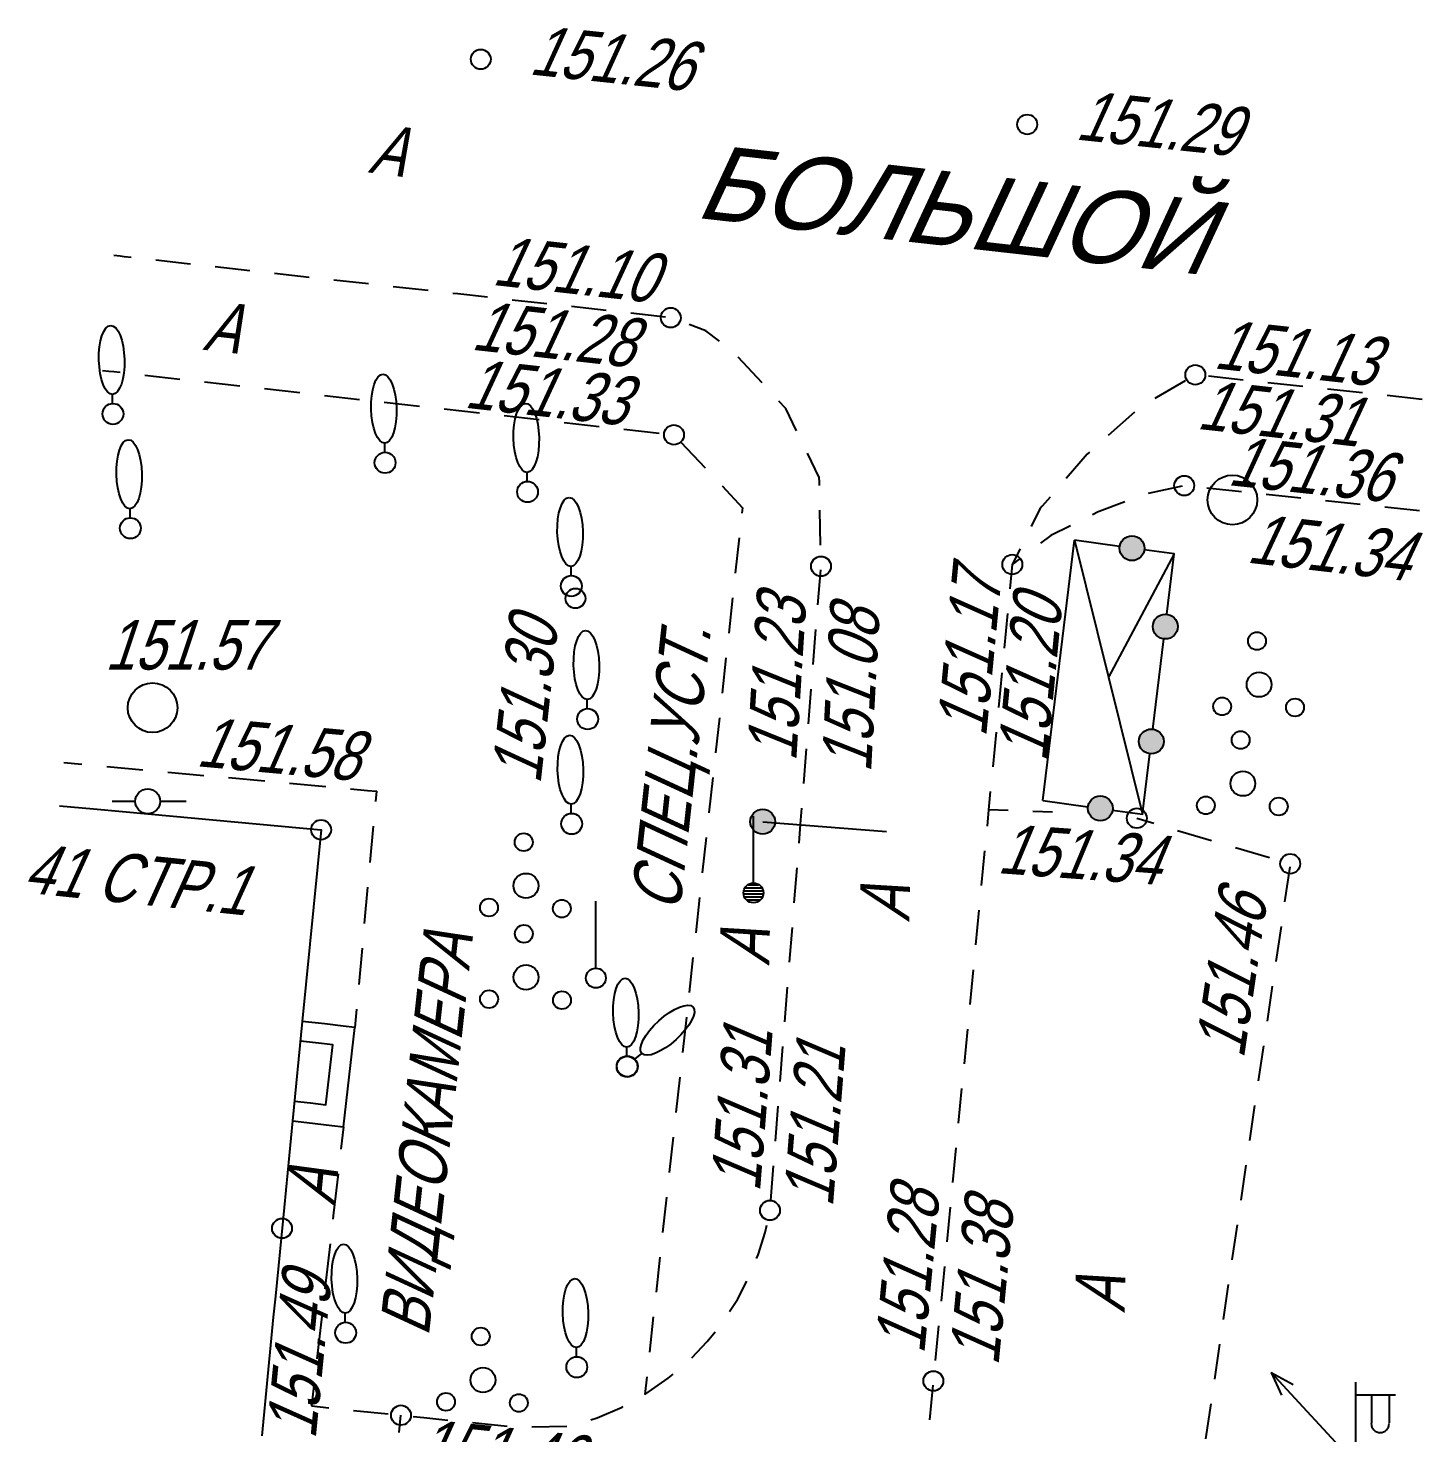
# Model space of a CAD drawing. Header units: metres. Extents: x 4400 to 4556, y 11262 to 11402.
# Drawn here: x 4447.41 to 4475.51, y 11373.39 to 11401.68 of the extents above; entities that cross this region are included whole.
import ezdxf
from ezdxf.enums import TextEntityAlignment as Align

# ---------------------------------------------------------------- set-up
doc = ezdxf.new("R2010")
doc.units = ezdxf.units.M
doc.header["$MEASUREMENT"] = 0
for name, color, linetype, lineweight in [('Внутреннее заполнение', 7, 'Continuous', 25), ('Выгребные ямы', 7, 'Continuous', 25), ('Горизонтали', 7, 'Continuous', 25), ('Граница улицы', 7, 'Continuous', 25), ('Здания', 7, 'Continuous', 25), ('Колодцы', 7, 'Continuous', 25), ('Номер дома', 7, 'Continuous', 25), ('Ограды', 7, 'Continuous', 25), ('Опоры контакной сети', 7, 'Continuous', 25), ('Отдельно стоящее дерево', 7, 'Continuous', 25), ('Пояснительные подписи', 7, 'Continuous', 25), ('Столбы', 7, 'Continuous', 25), ('Фонари', 7, 'Continuous', 25), ('Фонтаны', 7, 'Continuous', 25), ('Части зданий', 7, 'Continuous', 25)]:
    doc.layers.add(name, color=color, linetype=linetype, lineweight=lineweight)
doc.styles.add('Style-RUSSIAN_1251 I 0.32289', font='RUSSIAN_1251.shx', dxfattribs={"oblique": 18.5})

# ---------------------------------------------------------------- blocks, each defined once
blk = doc.blocks.new('DEREVO')
at = {"layer": 'Отдельно стоящее дерево', "color": 7, "linetype": 'Continuous', "lineweight": 25, "flags": 128}
blk.add_lwpolyline([(-0.007, 0.21), (-0.007, 0.393)], dxfattribs=at)
at = {"layer": 'Отдельно стоящее дерево', "color": 7, "linetype": 'Continuous', "lineweight": 25}
blk.add_arc((0, 0), 0.21, 0, 359.99999, dxfattribs=at)
blk.add_ellipse((-0.0255, 1.088), major_axis=(-0.0185, 0.695), ratio=0.3698286, dxfattribs=at)
blk = doc.blocks.new('PIKET')
at = {"layer": 'Горизонтали', "color": 7, "linetype": 'Continuous', "lineweight": 25}
blk.add_arc((0, 0), 0.2, 0, 360, dxfattribs=at)
blk = doc.blocks.new('KOLOD')
at = {"layer": 'Колодцы', "color": 7, "linetype": 'Continuous', "lineweight": 25}
blk.add_arc((0, 0), 0.5, 0, 360, dxfattribs=at)
blk = doc.blocks.new('SIFON')
at = {"layer": 'Фонтаны', "color": 7, "linetype": 'Continuous', "lineweight": 25}
for p, q in [((-0.717, 0.004), (-0.253, 0.004)), ((0.244, 0.004), (0.774, 0.004))]:
    blk.add_line(p, q, dxfattribs=at)
blk.add_arc((0, 0), 0.25, 0, 360, dxfattribs=at)
blk = doc.blocks.new('PIKET_21')
at = {"layer": 'Горизонтали', "color": 7, "linetype": 'Continuous', "lineweight": 25}
blk.add_arc((0.00046, -0.00003), 0.2, 0, 359.999994, dxfattribs=at)
blk = doc.blocks.new('PIKET_132')
at = {"layer": 'Горизонтали', "color": 7, "linetype": 'Continuous', "lineweight": 25}
blk.add_arc((0, 0), 0.2, 0, 360, dxfattribs=at)
blk = doc.blocks.new('PIKET_133')
at = {"layer": 'Горизонтали', "color": 7, "linetype": 'Continuous', "lineweight": 25}
blk.add_arc((0, 0), 0.2, 0, 360, dxfattribs=at)
blk = doc.blocks.new('PIKET_154')
at = {"layer": 'Горизонтали', "color": 7, "linetype": 'Continuous', "lineweight": 25}
blk.add_arc((0, 0), 0.2, 0, 360, dxfattribs=at)
blk = doc.blocks.new('PIKET_155')
at = {"layer": 'Горизонтали', "color": 7, "linetype": 'Continuous', "lineweight": 25}
blk.add_arc((0, 0), 0.2, 0, 360, dxfattribs=at)
blk = doc.blocks.new('msdElementTypeLineString_37')
at = {"layer": 'Части зданий', "color": 7, "linetype": 'Continuous', "lineweight": 25}
for p, q in [((0.643, 5.626), (0.591, 5.171)), ((0.374, 3.268), (0.27, 2.359)), ((0.213, 1.862), (0.109, 0.953))]:
    blk.add_line(p, q, dxfattribs=at)
at = {"layer": 'Части зданий', "color": 7, "linetype": 'Continuous', "lineweight": 25, "flags": 128}
for points in [[(0.534, 4.675), (0.445, 3.894), (0.43, 3.765)], [(0.052, 0.456), (0.034, 0.299), (0, 0.001)]]:
    blk.add_lwpolyline(points, dxfattribs=at)
blk = doc.blocks.new('KUST1_13')
at = {"layer": 'Отдельно стоящее дерево', "color": 7, "linetype": 'Continuous', "lineweight": 25}
for centre, radius in [((-0.044, 0.877), 0.18), ((0, 0), 0.25), ((-0.745, -0.439), 0.18), ((0.723, -0.461), 0.18)]:
    blk.add_arc(centre, radius, 0, 360, dxfattribs=at)
blk = doc.blocks.new('KUST1_14')
at = {"layer": 'Отдельно стоящее дерево', "color": 7, "linetype": 'Continuous', "lineweight": 25}
for centre, radius in [((-0.044, 0.877), 0.18), ((0, 0), 0.25), ((-0.745, -0.439), 0.18), ((0.723, -0.461), 0.18)]:
    blk.add_arc(centre, radius, 0, 360, dxfattribs=at)
blk = doc.blocks.new('PIKET_160')
at = {"layer": 'Горизонтали', "color": 7, "linetype": 'Continuous', "lineweight": 25}
blk.add_arc((0, 0), 0.2, 0, 360, dxfattribs=at)
blk = doc.blocks.new('PIKET_161')
at = {"layer": 'Горизонтали', "color": 7, "linetype": 'Continuous', "lineweight": 25}
blk.add_arc((0, 0), 0.2, 0, 360, dxfattribs=at)
blk = doc.blocks.new('msdElementTypeLineString_38')
at = {"layer": 'Граница улицы', "color": 7, "linetype": 'Continuous', "lineweight": 25}
for p, q in [((0.395, 0.03), (0, 0.043)), ((1.29, 0), (0.895, 0.013))]:
    blk.add_line(p, q, dxfattribs=at)
blk = doc.blocks.new('PIKET_162')
at = {"layer": 'Горизонтали', "color": 7, "linetype": 'Continuous', "lineweight": 25}
blk.add_arc((0, 0), 0.2, 0, 360, dxfattribs=at)
blk = doc.blocks.new('PIKET_167')
at = {"layer": 'Горизонтали', "color": 7, "linetype": 'Continuous', "lineweight": 25}
blk.add_arc((0, 0), 0.2, 0, 360, dxfattribs=at)
blk = doc.blocks.new('PIKET_169')
at = {"layer": 'Горизонтали', "color": 7, "linetype": 'Continuous', "lineweight": 25}
blk.add_arc((0, 0), 0.2, 0, 360, dxfattribs=at)
blk = doc.blocks.new('FONAR5_4')
at = {"layer": 'Фонари', "color": 7, "linetype": 'Continuous', "lineweight": 25}
for p, q in [((0.003, 0.2), (0.003, 1.641)), ((0.017, 1.388), (0.805, 1.388)), ((0.322, 1.371), (0.322, 0.816)), ((0.676, 1.378), (0.676, 0.823))]:
    blk.add_line(p, q, dxfattribs=at)
for centre, radius, start, end in [((0.496, 0.809), 0.181, 180, 0), ((0, 0), 0.2, 0, 360), ((0, 0), 0.02, 0, 360)]:
    blk.add_arc(centre, radius, start, end, dxfattribs=at)
blk = doc.blocks.new('PIKET_173')
at = {"layer": 'Горизонтали', "color": 7, "linetype": 'Continuous', "lineweight": 25}
blk.add_arc((0, 0), 0.2, 0, 360, dxfattribs=at)
blk = doc.blocks.new('SHLAGB_3')
at = {"layer": 'Опоры контакной сети', "linetype": 'Continuous', "lineweight": 25}
h = blk.add_hatch(color=7, dxfattribs=at)
edge = h.paths.add_edge_path()
edge.add_arc((0, 0), 0.25, 0, 360)
at = {"layer": 'Опоры контакной сети', "color": 7, "linetype": 'Continuous', "lineweight": 25}
blk.add_line((0, 0), (2.5, 0), dxfattribs=at)
blk.add_circle((0, 0), 0.25, dxfattribs=at)
blk = doc.blocks.new('STOLBM')
at = {"layer": 'Столбы', "color": 7, "linetype": 'Continuous', "lineweight": 25}
for p, q in [((0, 0.214), (0, 1.547)), ((-0.186, 0.04), (0.187, 0.04)), ((-0.169, 0.1), (0.167, 0.1)), ((-0.104, 0.16), (0.103, 0.16)), ((-0.195, -0.02), (0.194, -0.02)), ((-0.173, -0.08), (0.177, -0.08)), ((-0.133, -0.14), (0.129, -0.14))]:
    blk.add_line(p, q, dxfattribs=at)
blk.add_arc((0, 0), 0.2, 0, 360, dxfattribs=at)
blk = doc.blocks.new('STRFON_1')
at = {"layer": 'Фонари', "color": 7, "linetype": 'Continuous', "lineweight": 25, "flags": 128}
for points in [[(0, 0), (2.5, 0)], [(2.5, 0), (2.025, 0.157)], [(2.5, 0), (2.025, -0.157)]]:
    blk.add_lwpolyline(points, dxfattribs=at)
blk = doc.blocks.new('msdElementTypeLineString_43')
at = {"layer": 'Граница улицы', "color": 7, "linetype": 'Continuous', "lineweight": 25}
for p, q in [((4.966, 21.578), (5.308, 21.476)), ((5.788, 21.334), (6.473, 21.131)), ((6.952, 20.989), (7.637, 20.785)), ((8.048, 20.599), (7.944, 19.892)), ((7.871, 19.398), (7.767, 18.691)), ((7.694, 18.196), (7.59, 17.489)), ((7.517, 16.995), (7.413, 16.288)), ((7.34, 15.793), (7.236, 15.086)), ((7.163, 14.592), (7.059, 13.885)), ((6.986, 13.39), (6.882, 12.683)), ((6.809, 12.189), (6.705, 11.482)), ((6.632, 10.987), (6.528, 10.28)), ((6.455, 9.786), (6.351, 9.079)), ((6.278, 8.584), (6.174, 7.877)), ((6.101, 7.383), (5.997, 6.676)), ((5.924, 6.181), (5.82, 5.474)), ((5.747, 4.98), (5.643, 4.273)), ((5.57, 3.778), (5.466, 3.071)), ((5.393, 2.576), (5.289, 1.87)), ((5.216, 1.375), (5.112, 0.668)), ((0.356, 0.484), (0.001, 0.521)), ((1.564, 0.358), (0.854, 0.432)), ((2.772, 0.233), (2.062, 0.307)), ((3.98, 0.107), (3.27, 0.181))]:
    blk.add_line(p, q, dxfattribs=at)
at = {"layer": 'Граница улицы', "color": 7, "linetype": 'Continuous', "lineweight": 25, "flags": 128}
blk.add_lwpolyline([(5.039, 0.173), (5.014, 0), (4.478, 0.056)], dxfattribs=at)
blk = doc.blocks.new('PIKET_176')
at = {"layer": 'Горизонтали', "color": 7, "linetype": 'Continuous', "lineweight": 25}
blk.add_arc((0, 0), 0.2, 0, 360, dxfattribs=at)
blk = doc.blocks.new('PIKET_177')
at = {"layer": 'Горизонтали', "color": 7, "linetype": 'Continuous', "lineweight": 25}
blk.add_arc((0, 0), 0.2, 0, 360, dxfattribs=at)
blk = doc.blocks.new('STOLBD')
at = {"layer": 'Столбы', "color": 7, "linetype": 'Continuous', "lineweight": 25}
blk.add_line((0, 0.214), (0, 1.547), dxfattribs=at)
blk.add_arc((0, 0), 0.2, 0, 360, dxfattribs=at)
blk = doc.blocks.new('KOLOD_42')
at = {"layer": 'Колодцы', "color": 7, "linetype": 'Continuous', "lineweight": 25}
blk.add_arc((0, 0), 0.5, 0, 360, dxfattribs=at)
blk = doc.blocks.new('msdElementTypeLineString_53')
at = {"layer": 'Ограды', "linetype": 'Continuous', "lineweight": 25}
h = blk.add_hatch(color=7, dxfattribs=at)
edge = h.paths.add_edge_path()
edge.add_arc((2.043, 5.607), 0.25, 0, 360)
h = blk.add_hatch(color=7, dxfattribs=at)
edge = h.paths.add_edge_path()
edge.add_arc((2.714, 4.028), 0.25, 0, 360)
h = blk.add_hatch(color=7, dxfattribs=at)
edge = h.paths.add_edge_path()
edge.add_arc((2.432, 1.714), 0.25, 0, 360)
h = blk.add_hatch(color=7, dxfattribs=at)
edge = h.paths.add_edge_path()
edge.add_arc((1.405, 0.367), 0.25, 0, 360)
at = {"layer": 'Ограды', "color": 7, "linetype": 'Continuous', "lineweight": 25}
for p, q in [((1.795, 5.641), (0.888, 5.766)), ((2.462, 1.962), (2.683, 3.779)), ((0.25, 0.526), (1.157, 0.401))]:
    blk.add_line(p, q, dxfattribs=at)
at = {"layer": 'Ограды', "color": 7, "linetype": 'Continuous', "lineweight": 25, "flags": 128}
for points in [[(2.744, 4.276), (2.892, 5.491), (2.29, 5.573)], [(1.653, 0.333), (2.254, 0.25), (2.402, 1.465)]]:
    blk.add_lwpolyline(points, dxfattribs=at)
at = {"layer": 'Ограды', "color": 7, "linetype": 'Continuous', "lineweight": 25}
for centre in [(2.043, 5.607), (2.043, 5.607), (2.714, 4.028), (2.714, 4.028), (2.432, 1.714), (2.432, 1.714), (1.405, 0.367), (1.405, 0.367)]:
    blk.add_circle(centre, 0.25, dxfattribs=at)
blk = doc.blocks.new('msdElementTypeLineString_56')
at = {"layer": 'Граница улицы', "color": 7, "linetype": 'Continuous', "lineweight": 25}
for p, q in [((17.197, 31.899), (16.511, 31.751)), ((18.39, 31.784), (17.693, 31.858)), ((19.585, 31.656), (18.888, 31.73)), ((20.779, 31.528), (20.082, 31.603)), ((21.974, 31.4), (21.277, 31.475)), ((13.677, 29.333), (13.609, 28.634)), ((13.561, 28.137), (13.494, 27.439)), ((13.446, 26.941), (13.378, 26.243)), ((13.214, 24.549), (13.147, 23.851)), ((13.099, 23.354), (13.031, 22.656)), ((12.983, 22.158), (12.916, 21.46)), ((12.868, 20.962), (12.8, 20.264)), ((12.752, 19.766), (12.684, 19.068)), ((12.636, 18.571), (12.569, 17.873)), ((12.521, 17.375), (12.453, 16.677)), ((12.405, 16.179), (12.338, 15.481)), ((12.289, 14.983), (12.222, 14.285)), ((12.174, 13.788), (12.108, 13.089)), ((1.425, 12.835), (1.459, 13.184))]:
    blk.add_line(p, q, dxfattribs=at)
at = {"layer": 'Граница улицы', "color": 7, "linetype": 'Continuous', "lineweight": 25, "flags": 128}
for points in [[(16.041, 31.58), (15.52, 31.385), (15.505, 31.377), (15.39, 31.321)], [(14.942, 31.1), (14.546, 30.905), (14.339, 30.748)], [(13.94, 30.446), (13.772, 30.318), (13.725, 29.83)], [(13.33, 25.745), (13.294, 25.375), (13.263, 25.047)]]:
    blk.add_lwpolyline(points, dxfattribs=at)
blk = doc.blocks.new('DEREVO_149')
at = {"layer": 'Отдельно стоящее дерево', "color": 7, "linetype": 'Continuous', "lineweight": 25, "flags": 128}
blk.add_lwpolyline([(-0.007, 0.21), (-0.007, 0.393)], dxfattribs=at)
at = {"layer": 'Отдельно стоящее дерево', "color": 7, "linetype": 'Continuous', "lineweight": 25}
blk.add_arc((0, 0), 0.21, 0, 359.99999, dxfattribs=at)
blk.add_ellipse((-0.0255, 1.088), major_axis=(-0.0185, 0.695), ratio=0.3698286, dxfattribs=at)
blk = doc.blocks.new('DEREVO_150')
at = {"layer": 'Отдельно стоящее дерево', "color": 7, "linetype": 'Continuous', "lineweight": 25, "flags": 128}
blk.add_lwpolyline([(-0.007, 0.21), (-0.007, 0.393)], dxfattribs=at)
at = {"layer": 'Отдельно стоящее дерево', "color": 7, "linetype": 'Continuous', "lineweight": 25}
blk.add_arc((0, 0), 0.21, 0, 359.99999, dxfattribs=at)
blk.add_ellipse((-0.0255, 1.088), major_axis=(-0.0185, 0.695), ratio=0.3698286, dxfattribs=at)
blk = doc.blocks.new('KUST1_21')
at = {"layer": 'Отдельно стоящее дерево', "color": 7, "linetype": 'Continuous', "lineweight": 25}
for centre, radius in [((-0.044, 0.877), 0.18), ((0, 0), 0.25), ((-0.745, -0.439), 0.18), ((0.723, -0.461), 0.18)]:
    blk.add_arc(centre, radius, 0, 360, dxfattribs=at)
blk = doc.blocks.new('DEREVO_151')
at = {"layer": 'Отдельно стоящее дерево', "color": 7, "linetype": 'Continuous', "lineweight": 25, "flags": 128}
blk.add_lwpolyline([(-0.007, 0.21), (-0.007, 0.393)], dxfattribs=at)
at = {"layer": 'Отдельно стоящее дерево', "color": 7, "linetype": 'Continuous', "lineweight": 25}
blk.add_arc((0, 0), 0.21, 0, 359.99999, dxfattribs=at)
blk.add_ellipse((-0.0255, 1.088), major_axis=(-0.0185, 0.695), ratio=0.3698286, dxfattribs=at)
blk = doc.blocks.new('DEREVO_152')
at = {"layer": 'Отдельно стоящее дерево', "color": 7, "linetype": 'Continuous', "lineweight": 25, "flags": 128}
blk.add_lwpolyline([(-0.007, 0.21), (-0.007, 0.393)], dxfattribs=at)
at = {"layer": 'Отдельно стоящее дерево', "color": 7, "linetype": 'Continuous', "lineweight": 25}
blk.add_arc((0, 0), 0.21, 0, 360, dxfattribs=at)
blk.add_ellipse((-0.026, 1.088), major_axis=(-0.019, 0.695), ratio=0.369829, dxfattribs=at)
blk = doc.blocks.new('KUST1_22')
at = {"layer": 'Отдельно стоящее дерево', "color": 7, "linetype": 'Continuous', "lineweight": 25}
for centre, radius in [((-0.044, 0.877), 0.18), ((0, 0), 0.25), ((-0.745, -0.439), 0.18), ((0.723, -0.461), 0.18)]:
    blk.add_arc(centre, radius, 0, 360, dxfattribs=at)
blk = doc.blocks.new('KUST1_23')
at = {"layer": 'Отдельно стоящее дерево', "color": 7, "linetype": 'Continuous', "lineweight": 25}
for centre, radius in [((-0.044, 0.877), 0.18), ((0, 0), 0.25), ((-0.745, -0.439), 0.18), ((0.723, -0.461), 0.18)]:
    blk.add_arc(centre, radius, 0, 360, dxfattribs=at)
blk = doc.blocks.new('DEREVO_153')
at = {"layer": 'Отдельно стоящее дерево', "color": 7, "linetype": 'Continuous', "lineweight": 25, "flags": 128}
blk.add_lwpolyline([(-0.007, 0.21), (-0.007, 0.393)], dxfattribs=at)
at = {"layer": 'Отдельно стоящее дерево', "color": 7, "linetype": 'Continuous', "lineweight": 25}
blk.add_arc((0, 0), 0.21, 0, 359.99999, dxfattribs=at)
blk.add_ellipse((-0.0255, 1.088), major_axis=(-0.0185, 0.695), ratio=0.3698286, dxfattribs=at)
blk = doc.blocks.new('DEREVO_154')
at = {"layer": 'Отдельно стоящее дерево', "color": 7, "linetype": 'Continuous', "lineweight": 25, "flags": 128}
blk.add_lwpolyline([(-0.007, 0.21), (-0.007, 0.393)], dxfattribs=at)
at = {"layer": 'Отдельно стоящее дерево', "color": 7, "linetype": 'Continuous', "lineweight": 25}
blk.add_arc((0, 0), 0.21, 0, 359.99999, dxfattribs=at)
blk.add_ellipse((-0.0255, 1.088), major_axis=(-0.0185, 0.695), ratio=0.3698286, dxfattribs=at)
blk = doc.blocks.new('DEREVO_155')
at = {"layer": 'Отдельно стоящее дерево', "color": 7, "linetype": 'Continuous', "lineweight": 25, "flags": 128}
blk.add_lwpolyline([(-0.007, 0.21), (-0.007, 0.393)], dxfattribs=at)
at = {"layer": 'Отдельно стоящее дерево', "color": 7, "linetype": 'Continuous', "lineweight": 25}
blk.add_arc((0, 0), 0.21, 0, 359.99999, dxfattribs=at)
blk.add_ellipse((-0.0255, 1.088), major_axis=(-0.0185, 0.695), ratio=0.3698286, dxfattribs=at)
blk = doc.blocks.new('DEREVO_156')
at = {"layer": 'Отдельно стоящее дерево', "color": 7, "linetype": 'Continuous', "lineweight": 25, "flags": 128}
blk.add_lwpolyline([(-0.007, 0.21), (-0.007, 0.393)], dxfattribs=at)
at = {"layer": 'Отдельно стоящее дерево', "color": 7, "linetype": 'Continuous', "lineweight": 25}
blk.add_arc((0, 0), 0.21, 0, 359.99999, dxfattribs=at)
blk.add_ellipse((-0.0255, 1.088), major_axis=(-0.0185, 0.695), ratio=0.3698286, dxfattribs=at)
blk = doc.blocks.new('DEREVO_157')
at = {"layer": 'Отдельно стоящее дерево', "color": 7, "linetype": 'Continuous', "lineweight": 25, "flags": 128}
blk.add_lwpolyline([(-0.007, 0.21), (-0.007, 0.393)], dxfattribs=at)
at = {"layer": 'Отдельно стоящее дерево', "color": 7, "linetype": 'Continuous', "lineweight": 25}
blk.add_arc((0, 0), 0.21, 0, 360, dxfattribs=at)
blk.add_ellipse((-0.026, 1.088), major_axis=(-0.019, 0.695), ratio=0.369829, dxfattribs=at)
blk = doc.blocks.new('DEREVO_158')
at = {"layer": 'Отдельно стоящее дерево', "color": 7, "linetype": 'Continuous', "lineweight": 25, "flags": 128}
blk.add_lwpolyline([(-0.007, 0.21), (-0.007, 0.393)], dxfattribs=at)
at = {"layer": 'Отдельно стоящее дерево', "color": 7, "linetype": 'Continuous', "lineweight": 25}
blk.add_arc((0, 0), 0.21, 0, 359.99999, dxfattribs=at)
blk.add_ellipse((-0.0255, 1.088), major_axis=(-0.0185, 0.695), ratio=0.3698286, dxfattribs=at)
blk = doc.blocks.new('PIKET_219')
at = {"layer": 'Горизонтали', "color": 7, "linetype": 'Continuous', "lineweight": 25}
blk.add_arc((0, 0), 0.2, 0, 360, dxfattribs=at)
blk = doc.blocks.new('PIKET_220')
at = {"layer": 'Горизонтали', "color": 7, "linetype": 'Continuous', "lineweight": 25}
blk.add_arc((0, 0), 0.2, 0, 360, dxfattribs=at)
blk = doc.blocks.new('msdElementTypeLineString_81')
at = {"layer": 'Граница улицы', "color": 7, "linetype": 'Continuous', "lineweight": 25}
for p, q in [((4.653, 31.464), (3.95, 31.54)), ((5.854, 31.334), (5.15, 31.41)), ((7.055, 31.204), (6.351, 31.28)), ((8.256, 31.074), (7.552, 31.15)), ((2.459, 30.815), (1.93, 30.345)), ((0.158, 28.066), (0, 27.749))]:
    blk.add_line(p, q, dxfattribs=at)
at = {"layer": 'Граница улицы', "color": 7, "linetype": 'Continuous', "lineweight": 25, "flags": 128}
for points in [[(3.483, 31.45), (2.903, 31.111), (2.872, 31.093)], [(1.556, 30.013), (1.51, 29.972), (1.087, 29.483)], [(0.76, 29.105), (0.603, 28.923), (0.556, 28.869), (0.38, 28.514)]]:
    blk.add_lwpolyline(points, dxfattribs=at)
blk = doc.blocks.new('msdElementTypeLineString_95')
at = {"layer": 'Граница улицы', "color": 7, "linetype": 'Continuous', "lineweight": 25}
for p, q in [((2.059, 20.395), (2.768, 20.315)), ((3.265, 20.259), (3.975, 20.179)), ((4.472, 20.122), (5.181, 20.042)), ((5.678, 19.986), (6.388, 19.906)), ((6.885, 19.85), (7.594, 19.77)), ((8.091, 19.714), (8.801, 19.634)), ((9.298, 19.578), (10.007, 19.498)), ((10.504, 19.442), (11.214, 19.362)), ((11.649, 19.183), (12.139, 18.663)), ((12.826, 17.251), (12.748, 16.541)), ((12.693, 16.044), (12.615, 15.335)), ((12.56, 14.838), (12.482, 14.128)), ((12.427, 13.631), (12.349, 12.921)), ((12.294, 12.424), (12.216, 11.714)), ((12.161, 11.217), (12.083, 10.507)), ((12.028, 10.01), (11.95, 9.3)), ((11.895, 8.803), (11.817, 8.094)), ((11.762, 7.597), (11.684, 6.887)), ((11.629, 6.39), (11.551, 5.68)), ((11.496, 5.183), (11.418, 4.473)), ((11.363, 3.976), (11.285, 3.266)), ((11.23, 2.769), (11.152, 2.059)), ((11.097, 1.562), (11.019, 0.852)), ((10.964, 0.355), (10.925, 0.001))]:
    blk.add_line(p, q, dxfattribs=at)
at = {"layer": 'Граница улицы', "color": 7, "linetype": 'Continuous', "lineweight": 25, "flags": 128}
for points in [[(0, 20.621), (0.127, 20.61), (0.23, 20.601), (0.355, 20.587)], [(0.852, 20.531), (1.56, 20.451), (1.562, 20.451)], [(12.481, 18.299), (12.893, 17.86), (12.881, 17.748)]]:
    blk.add_lwpolyline(points, dxfattribs=at)
blk = doc.blocks.new('msdElementTypeLineString_96')
at = {"layer": 'Граница улицы', "color": 7, "linetype": 'Continuous', "lineweight": 25}
for p, q in [((2.743, 23.289), (2.044, 23.367)), ((3.94, 23.155), (3.24, 23.233)), ((5.136, 23.022), (4.437, 23.1)), ((6.332, 22.888), (5.633, 22.966)), ((8.725, 22.621), (8.026, 22.699)), ((9.921, 22.488), (9.222, 22.566)), ((11.118, 22.354), (10.418, 22.432)), ((13.06, 21.03), (12.581, 21.546)), ((14.239, 17.762), (14.226, 18.466)), ((14.186, 16.561), (14.241, 17.262)), ((14.09, 15.361), (14.146, 16.062)), ((13.995, 14.161), (14.051, 14.862)), ((13.9, 12.961), (13.956, 13.662)), ((13.71, 10.561), (13.766, 11.262)), ((13.615, 9.361), (13.671, 10.062)), ((13.52, 8.161), (13.575, 8.862)), ((13.425, 6.961), (13.48, 7.662)), ((13.33, 5.761), (13.385, 6.462)), ((13.235, 4.561), (13.29, 5.262)), ((3.985, 0.425), (4.335, 0.389)), ((4.832, 0.337), (5.532, 0.264)), ((7.227, 0.089), (7.927, 0.016)), ((8.426, 0.008), (9.13, 0.021))]:
    blk.add_line(p, q, dxfattribs=at)
at = {"layer": 'Граница улицы', "color": 7, "linetype": 'Continuous', "lineweight": 25, "flags": 128}
for points in [[(0.351, 23.556), (0.214, 23.571), (0.13, 23.581), (0.001, 23.595)], [(1.547, 23.422), (1.484, 23.429), (0.848, 23.5)], [(7.529, 22.755), (6.931, 22.821), (6.829, 22.833)], [(12.206, 21.873), (11.926, 22.077), (11.592, 22.203)], [(13.757, 20.064), (13.538, 20.514), (13.4, 20.663)], [(14.216, 18.966), (14.215, 19.039), (14.213, 19.126), (13.976, 19.615)], [(13.805, 11.761), (13.835, 12.142), (13.861, 12.462)], [(12.951, 3.395), (12.981, 3.467), (13.121, 3.919), (13.154, 4.068)], [(12.406, 2.325), (12.563, 2.569), (12.754, 2.936)], [(11.644, 1.397), (11.956, 1.721), (12.113, 1.92)], [(10.698, 0.657), (11.172, 0.982), (11.27, 1.066)], [(9.611, 0.146), (9.74, 0.187), (10.242, 0.404), (10.261, 0.414)], [(6.03, 0.213), (6.246, 0.19), (6.73, 0.14)]]:
    blk.add_lwpolyline(points, dxfattribs=at)
blk = doc.blocks.new('msdElementTypeLineString_97')
at = {"layer": 'Части зданий', "color": 7, "linetype": 'Continuous', "lineweight": 25}
for p, q in [((0, 5.335), (0.365, 5.302)), ((0.863, 5.256), (1.593, 5.189)), ((2.091, 5.143), (2.822, 5.076)), ((3.319, 5.031), (4.05, 4.964)), ((4.548, 4.918), (5.278, 4.851)), ((6.231, 4.05), (6.164, 3.32)), ((6.118, 2.822), (6.051, 2.091)), ((6.006, 1.593), (5.939, 0.863)), ((5.893, 0.365), (5.86, 0))]:
    blk.add_line(p, q, dxfattribs=at)
at = {"layer": 'Части зданий', "color": 7, "linetype": 'Continuous', "lineweight": 25, "flags": 128}
blk.add_lwpolyline([(5.776, 4.805), (6.115, 4.774), (6.296, 4.758), (6.277, 4.548)], dxfattribs=at)

msp = doc.modelspace()

# ---------------------------------------------------------------- linework, layer by layer
at = {"layer": 'Внутреннее заполнение', "color": 7, "linetype": 'Continuous', "lineweight": 25}
for p, q in [((4468.493, 11391.368), (4469.859, 11385.852)), ((4470.497, 11391.093), (4469.176, 11388.61))]:
    msp.add_line(p, q, dxfattribs=at)
at = {"layer": 'Внутреннее заполнение', "color": 7, "linetype": 'Continuous', "lineweight": 25, "flags": 128}
msp.add_lwpolyline([(4452.78, 11380.073), (4453.103, 11380.037), (4453.413, 11380.001), (4453.551, 11381.206), (4453.321, 11381.233), (4452.898, 11381.281)], dxfattribs=at)
at = {"layer": 'Выгребные ямы', "color": 7, "linetype": 'Continuous', "lineweight": 25}
msp.add_line((4467.855, 11386.128), (4468.493, 11391.368), dxfattribs=at)
at = {"layer": 'Здания', "color": 7, "linetype": 'Continuous', "lineweight": 25, "flags": 128}
msp.add_lwpolyline([(4448.048, 11386.021), (4448.73, 11385.959), (4449.9, 11385.852), (4453.315, 11385.539), (4452.937, 11381.679), (4452.741, 11379.675), (4452.57, 11377.931), (4452.395, 11376.144), (4452.353, 11375.723), (4452.194, 11374.101), (4452.119, 11373.332)], dxfattribs=at)
at = {"layer": 'Части зданий', "color": 7, "linetype": 'Continuous', "lineweight": 25, "flags": 128}
msp.add_lwpolyline([(4452.741, 11379.675), (4453.031, 11379.642), (4453.529, 11379.585), (4453.765, 11379.558), (4453.994, 11381.558), (4453.758, 11381.585), (4453.392, 11381.627), (4452.937, 11381.679)], dxfattribs=at)

# ---------------------------------------------------------------- block references
at = {"layer": 'Горизонтали', "color": 7, "linetype": 'Continuous', "lineweight": 25}
for name, p in [('PIKET_219', (4456.531, 11401.055)), ('PIKET_220', (4467.538, 11399.743)), ('PIKET_176', (4460.358, 11395.851)), ('PIKET_177', (4470.924, 11394.7)), ('PIKET_132', (4460.423, 11393.492)), ('PIKET_133', (4470.701, 11392.469)), ('PIKET_160', (4463.384, 11390.844)), ('PIKET_162', (4467.237, 11390.88)), ('PIKET_154', (4458.438, 11390.198)), ('PIKET_161', (4469.745, 11385.77)), ('PIKET', (4453.315, 11385.538)), ('PIKET_173', (4472.836, 11384.853)), ('PIKET_167', (4462.356, 11377.872)), ('PIKET_21', (4452.528, 11377.51)), ('PIKET_169', (4465.647, 11374.437)), ('PIKET_155', (4454.924, 11373.746))]:
    msp.add_blockref(name, p, dxfattribs=at)
at = {"layer": 'Граница улицы', "color": 7, "linetype": 'Continuous', "lineweight": 25}
for name, p in [('msdElementTypeLineString_96', (4449.137, 11373.508)), ('msdElementTypeLineString_95', (4448.91, 11374.164)), ('msdElementTypeLineString_81', (4467.237, 11363.131)), ('msdElementTypeLineString_56', (4453.465, 11360.562)), ('msdElementTypeLineString_38', (4466.759, 11385.894)), ('msdElementTypeLineString_43', (4464.779, 11364.192))]:
    msp.add_blockref(name, p, dxfattribs=at)
at = {"layer": 'Колодцы', "color": 7, "linetype": 'Continuous', "lineweight": 25}
for name, p in [('KOLOD_42', (4471.67, 11392.181)), ('KOLOD', (4449.922, 11387.996))]:
    msp.add_blockref(name, p, dxfattribs=at)
at = {"layer": 'Ограды', "color": 7, "linetype": 'Continuous', "lineweight": 25}
msp.add_blockref('msdElementTypeLineString_53', (4467.605, 11385.602), dxfattribs=at)
at = {"layer": 'Опоры контакной сети', "color": 7, "linetype": 'Continuous', "lineweight": 25, "rotation": 355.4686740520256}
msp.add_blockref('SHLAGB_3', (4462.21, 11385.7), dxfattribs=at)
at = {"layer": 'Отдельно стоящее дерево', "color": 7, "linetype": 'Continuous', "lineweight": 25}
for name, p in [('DEREVO_157', (4449.123, 11393.913)), ('DEREVO', (4454.604, 11392.93)), ('DEREVO_156', (4457.474, 11392.343)), ('DEREVO_158', (4449.474, 11391.611)), ('DEREVO_155', (4458.356, 11390.447)), ('DEREVO_154', (4458.684, 11387.768)), ('KUST1_13', (4472.209, 11388.462)), ('DEREVO_153', (4458.362, 11385.658)), ('KUST1_14', (4471.881, 11386.468)), ('KUST1_23', (4457.441, 11384.41)), ('KUST1_22', (4457.444, 11382.566)), ('DEREVO_151', (4459.479, 11380.766)), ('DEREVO_149', (4453.81, 11375.408)), ('DEREVO_150', (4458.465, 11374.715)), ('KUST1_21', (4456.575, 11374.455))]:
    msp.add_blockref(name, p, dxfattribs=at)
at = {"layer": 'Отдельно стоящее дерево', "color": 7, "linetype": 'Continuous', "lineweight": 25, "rotation": 310.5725694908055}
msp.add_blockref('DEREVO_152', (4459.482, 11380.774), dxfattribs=at)
at = {"layer": 'Столбы', "color": 7, "linetype": 'Continuous', "lineweight": 25}
for name, p in [('STOLBM', (4462.024, 11384.267)), ('STOLBD', (4458.85, 11382.551))]:
    msp.add_blockref(name, p, dxfattribs=at)
at = {"layer": 'Фонари', "color": 7, "linetype": 'Continuous', "lineweight": 25, "rotation": 132.7224649464582}
msp.add_blockref('STRFON_1', (4474.151, 11372.77), dxfattribs=at)
at = {"layer": 'Фонари', "color": 7, "linetype": 'Continuous', "lineweight": 25}
msp.add_blockref('FONAR5_4', (4474.151, 11372.77), dxfattribs=at)
at = {"layer": 'Фонтаны', "color": 7, "linetype": 'Continuous', "lineweight": 25}
msp.add_blockref('SIFON', (4449.823, 11386.11), dxfattribs=at)
at = {"layer": 'Части зданий', "color": 7, "linetype": 'Continuous', "lineweight": 25}
for name, p in [('msdElementTypeLineString_97', (4448.134, 11381.558)), ('msdElementTypeLineString_37', (4453.122, 11373.932))]:
    msp.add_blockref(name, p, dxfattribs=at)

# ---------------------------------------------------------------- texts
at = {"layer": 'Горизонтали', "color": 7, "linetype": 'Continuous', "lineweight": 25, "style": 'Style-RUSSIAN_1251 I 0.32289', "oblique": 18.5}
for s, rotation, width, p in [('151.26', 354.0073, 0.8, (4457.489, 11400.753)), ('151.29', 354.0073, 0.8, (4468.496, 11399.441)), ('151.28', 353.6308, 0.799996, (4456.324, 11395.209)), ('151.33', 353.5624, 0.799996, (4456.185, 11394.041)), ('151.31', 353.6308, 0.799996, (4470.94, 11393.615)), ('151.36', 353.8851, 0.799996, (4471.562, 11392.481)), ('151.23', 86.4364, 0.799996, (4462.885, 11386.9)), ('151.20', 84.4772, 0.799996, (4467.934, 11386.884)), ('151.30', 83.7112, 0.799996, (4457.734, 11386.44)), ('151.58', 354.7625, 0.799996, (4450.786, 11386.82)), ('151.34', 355.8184, 0.799996, (4466.923, 11384.666)), ('151.46', 81.6213, 0.799996, (4471.9, 11380.909)), ('151.31', 85.4689, 0.799996, (4462.154, 11378.227)), ('151.38', 84.4772, 0.799996, (4466.958, 11374.727)), ('151.49', 84.403, 0.800001, (4453.205, 11373.247)), ('151.46', 354.0752, 0.799996, (4455.219, 11372.686))]:
    msp.add_text(s, height=1, rotation=rotation, dxfattribs=dict(at, width=width)).set_placement(p)
at = {"layer": 'Горизонтали', "color": 7, "linetype": 'Continuous', "lineweight": 25, "style": 'Style-RUSSIAN_1251 I 0.32289', "oblique": 18.5, "width": 0.799996}
for s, rotation, p in [('151.10', 353.6308, (4456.857, 11397.507)), ('151.13', 353.6308, (4471.389, 11395.827)), ('151.17', 84.4772, (4465.714, 11387.486)), ('151.08', 86.9447, (4463.393, 11386.73)), ('151.21', 85.4689, (4462.626, 11378.001)), ('151.28', 84.4772, (4464.468, 11375.059))]:
    msp.add_text(s, height=1, rotation=rotation, dxfattribs=at).set_placement(p, align=Align.TOP_LEFT)
at = {"layer": 'Граница улицы', "color": 7, "linetype": 'Continuous', "lineweight": 25, "style": 'Style-RUSSIAN_1251 I 0.32289', "oblique": 18.5, "width": 0.799996}
for rotation, p in [(352.4833, (4454.25, 11398.779)), (353.5464, (4450.921, 11395.207)), (88.8233, (4465.164, 11383.676)), (88.8233, (4462.34, 11382.795)), (88.8233, (4469.5, 11375.804))]:
    msp.add_text('А', height=1, rotation=rotation, dxfattribs=at).set_placement(p)
at = {"layer": 'Граница улицы', "color": 7, "linetype": 'Continuous', "lineweight": 25, "style": 'Style-RUSSIAN_1251 I 0.32289', "oblique": 18.5}
msp.add_text('БОЛЬШОЙ', height=1.5, rotation=353.5697, dxfattribs=at).set_placement((4460.819, 11397.868))
at = {"layer": 'Колодцы', "color": 7, "linetype": 'Continuous', "lineweight": 25, "style": 'Style-RUSSIAN_1251 I 0.32289', "oblique": 18.5, "width": 0.8}
msp.add_text('151.34', height=1, rotation=353.3915, dxfattribs=at).set_placement((4471.944, 11390.921))
at = {"layer": 'Колодцы', "color": 7, "linetype": 'Continuous', "lineweight": 25, "style": 'Style-RUSSIAN_1251 I 0.32289', "oblique": 18.5, "width": 0.799996}
msp.add_text('151.57', height=1, dxfattribs=at).set_placement((4448.956, 11388.764))
at = {"layer": 'Номер дома', "color": 7, "linetype": 'Continuous', "lineweight": 25, "style": 'Style-RUSSIAN_1251 I 0.32289', "oblique": 18.5, "width": 0.799995}
msp.add_text('41 СТР.1', height=1, rotation=354.0713, dxfattribs=at).set_placement((4447.291, 11384.279))
at = {"layer": 'Пояснительные подписи', "color": 7, "linetype": 'Continuous', "lineweight": 25, "style": 'Style-RUSSIAN_1251 I 0.32289', "oblique": 18.5, "width": 0.799996}
msp.add_text('СПЕЦ.УСТ.', height=1, rotation=83.7112, dxfattribs=at).set_placement((4460.54, 11383.861))
at = {"layer": 'Столбы', "color": 7, "linetype": 'Continuous', "lineweight": 25, "style": 'Style-RUSSIAN_1251 I 0.32289', "oblique": 18.5, "width": 0.8}
msp.add_text('ВИДЕОКАМЕРА', height=1, rotation=83.7112, dxfattribs=at).set_placement((4455.484, 11375.319))
at = {"layer": 'Части зданий', "color": 7, "linetype": 'Continuous', "lineweight": 25, "style": 'Style-RUSSIAN_1251 I 0.32289', "oblique": 18.5, "width": 0.799996}
msp.add_text('А', height=1, rotation=84.5511, dxfattribs=at).set_placement((4453.592, 11377.949))

doc.saveas('drawing.dxf')
